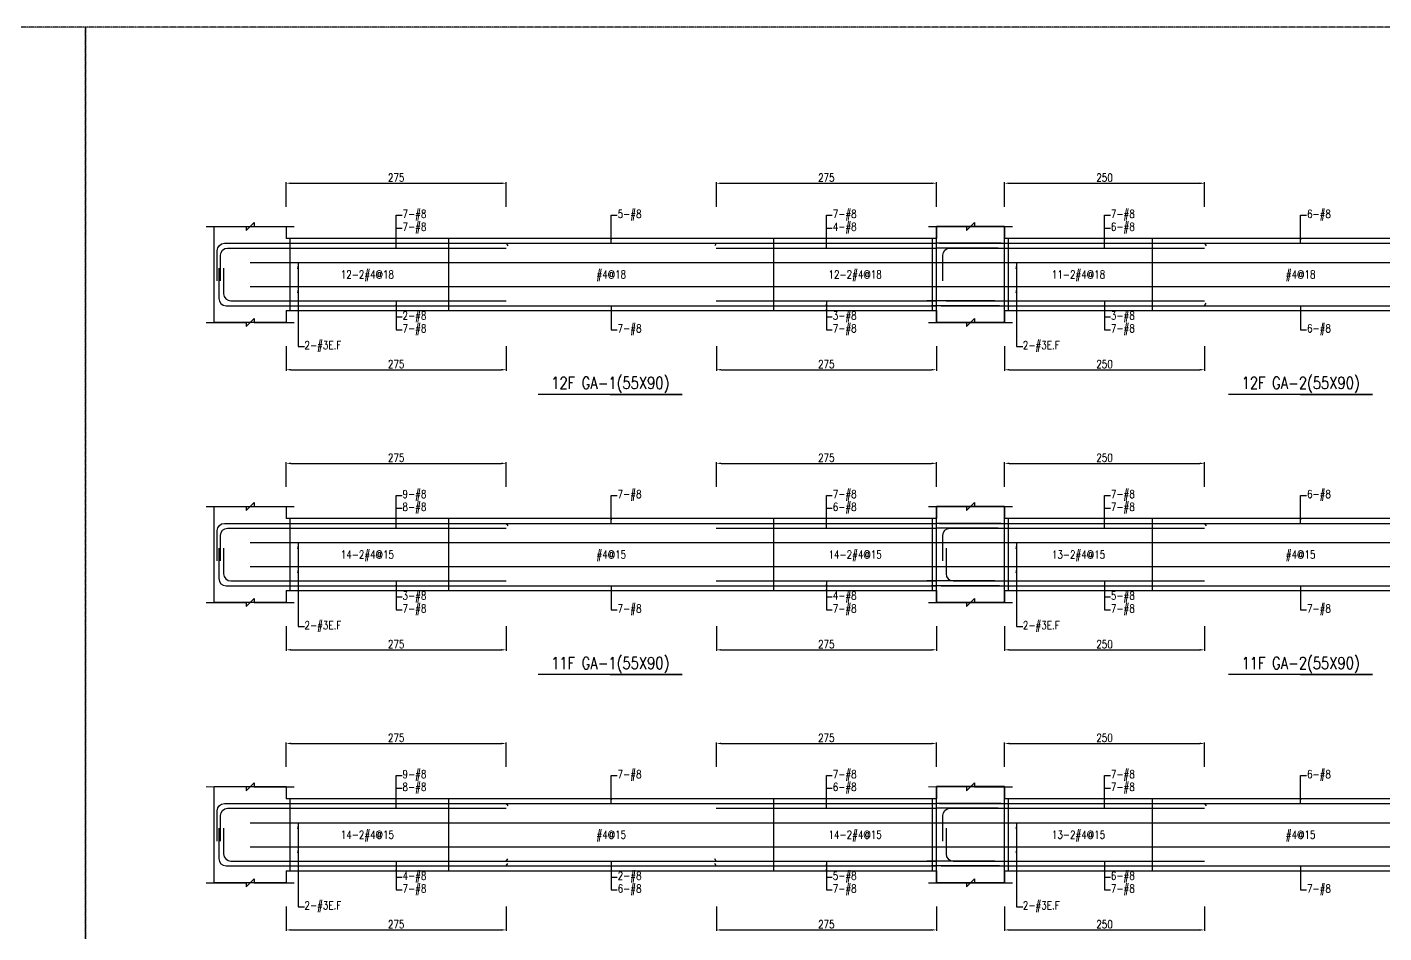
# Model space of a CAD drawing. Header units: millimetres. Extents: x 0 to 84580, y -12276 to 4373.
# Drawn here: x 35759 to 37454, y -2132 to -1000 of the extents above; entities that cross this region are included whole.
import ezdxf
from ezdxf.enums import TextEntityAlignment as Align

# ---------------------------------------------------------------- set-up
doc = ezdxf.new("R2010")
doc.units = ezdxf.units.MM
doc.header["$MEASUREMENT"] = 0
doc.linetypes.add('CENTER', pattern=[2, 1.25, -0.25, 0.25, -0.25])
for name, color, linetype in [('S-DIM', 2, 'Continuous'), ('S-GRID', 1, 'CENTER'), ('S-LEADER', 2, 'Continuous'), ('S-RC', 130, 'Continuous'), ('S-REINF', 6, 'Continuous'), ('S-TEXT', 2, 'Continuous')]:
    doc.layers.add(name, color=color, linetype=linetype)
doc.styles.add('CS4', font='romans.shx', dxfattribs={"width": 0.8, "bigfont": 'lsp.shx'})
doc.styles.get("Standard").update_dxf_attribs({"font": 'arial.ttf'})
doc.dimstyles.new('ISO-25', dxfattribs={"dimtxt": 2.5, "dimasz": 2.5, "dimexe": 1.25, "dimexo": 0.625, "dimtad": 1, "dimtxsty": 'Standard', "dimcen": 2.5, "dimadec": 0, "dimazin": 0, "dimtfac": 1, "dimtmove": 0, "dimatfit": 3, "dimfxl": 0, "dimarcsym": 0})

# ---------------------------------------------------------------- blocks, each defined once
blk = doc.blocks.new('*D963')
at = {"layer": 'DEFPOINTS', "color": 0, "transparency": 16777216}
for p in [(36357.7, -1895.1), (36082.7, -1925.1), (36357.7, -1925.1)]:
    blk.add_point(p, dxfattribs=at)
at = {"layer": 'S-DIM', "color": 0, "lineweight": -2, "transparency": 16777216}
for p, q in [((36082.7, -1924.5), (36082.7, -1893.8)), ((36088.7, -1895.1), (36351.7, -1895.1)), ((36357.7, -1924.5), (36357.7, -1893.8))]:
    blk.add_line(p, q, dxfattribs=at)
at = {"layer": 'S-DIM', "color": 0, "transparency": 16777216}
for points in [[(36088.7, -1894.1), (36088.7, -1896.1), (36082.7, -1895.1)], [(36351.7, -1894.1), (36351.7, -1896.1), (36357.7, -1895.1)]]:
    blk.add_solid(points, dxfattribs=at)
at = {"layer": 'S-DIM', "color": 0, "transparency": 16777216, "insert": (36220.2, -1888.1), "char_height": 10, "attachment_point": 5, "style": 'CS4'}
blk.add_mtext('275', dxfattribs=at)
blk = doc.blocks.new('*D964')
at = {"layer": 'DEFPOINTS', "color": 0, "transparency": 16777216}
for p in [(36895.2, -1895.1), (36620.2, -1925.1), (36895.2, -1925.1)]:
    blk.add_point(p, dxfattribs=at)
at = {"layer": 'S-DIM', "color": 0, "lineweight": -2, "transparency": 16777216}
for p, q in [((36620.2, -1924.5), (36620.2, -1893.8)), ((36626.2, -1895.1), (36889.2, -1895.1)), ((36895.2, -1924.5), (36895.2, -1893.8))]:
    blk.add_line(p, q, dxfattribs=at)
at = {"layer": 'S-DIM', "color": 0, "transparency": 16777216}
for points in [[(36626.2, -1894.1), (36626.2, -1896.1), (36620.2, -1895.1)], [(36889.2, -1894.1), (36889.2, -1896.1), (36895.2, -1895.1)]]:
    blk.add_solid(points, dxfattribs=at)
at = {"layer": 'S-DIM', "color": 0, "transparency": 16777216, "insert": (36757.7, -1888.1), "char_height": 10, "attachment_point": 5, "style": 'CS4'}
blk.add_mtext('275', dxfattribs=at)
blk = doc.blocks.new('*D965')
at = {"layer": 'DEFPOINTS', "color": 0, "transparency": 16777216}
for p in [(36082.7, -2098.1), (36357.7, -2098.1), (36357.7, -2128.1)]:
    blk.add_point(p, dxfattribs=at)
at = {"layer": 'S-DIM', "color": 0, "lineweight": -2, "transparency": 16777216}
for p, q in [((36082.7, -2098.7), (36082.7, -2129.3)), ((36357.7, -2098.7), (36357.7, -2129.3)), ((36088.7, -2128.1), (36351.7, -2128.1))]:
    blk.add_line(p, q, dxfattribs=at)
at = {"layer": 'S-DIM', "color": 0, "transparency": 16777216}
for points in [[(36088.7, -2127.1), (36088.7, -2129.1), (36082.7, -2128.1)], [(36351.7, -2127.1), (36351.7, -2129.1), (36357.7, -2128.1)]]:
    blk.add_solid(points, dxfattribs=at)
at = {"layer": 'S-DIM', "color": 0, "transparency": 16777216, "insert": (36220.2, -2121.1), "char_height": 10, "attachment_point": 5, "style": 'CS4'}
blk.add_mtext('275', dxfattribs=at)
blk = doc.blocks.new('*D966')
at = {"layer": 'DEFPOINTS', "color": 0, "transparency": 16777216}
for p in [(36620.2, -2098.1), (36895.2, -2098.1), (36895.2, -2128.1)]:
    blk.add_point(p, dxfattribs=at)
at = {"layer": 'S-DIM', "color": 0, "lineweight": -2, "transparency": 16777216}
for p, q in [((36620.2, -2098.7), (36620.2, -2129.3)), ((36895.2, -2098.7), (36895.2, -2129.3)), ((36626.2, -2128.1), (36889.2, -2128.1))]:
    blk.add_line(p, q, dxfattribs=at)
at = {"layer": 'S-DIM', "color": 0, "transparency": 16777216}
for points in [[(36626.2, -2127.1), (36626.2, -2129.1), (36620.2, -2128.1)], [(36889.2, -2127.1), (36889.2, -2129.1), (36895.2, -2128.1)]]:
    blk.add_solid(points, dxfattribs=at)
at = {"layer": 'S-DIM', "color": 0, "transparency": 16777216, "insert": (36757.7, -2121.1), "char_height": 10, "attachment_point": 5, "style": 'CS4'}
blk.add_mtext('275', dxfattribs=at)
blk = doc.blocks.new('*D967')
at = {"layer": 'DEFPOINTS', "color": 0, "transparency": 16777216}
for p in [(36357.7, -1545.1), (36082.7, -1575.1), (36357.7, -1575.1)]:
    blk.add_point(p, dxfattribs=at)
at = {"layer": 'S-DIM', "color": 0, "lineweight": -2, "transparency": 16777216}
for p, q in [((36082.7, -1574.5), (36082.7, -1543.8)), ((36088.7, -1545.1), (36351.7, -1545.1)), ((36357.7, -1574.5), (36357.7, -1543.8))]:
    blk.add_line(p, q, dxfattribs=at)
at = {"layer": 'S-DIM', "color": 0, "transparency": 16777216}
for points in [[(36088.7, -1544.1), (36088.7, -1546.1), (36082.7, -1545.1)], [(36351.7, -1544.1), (36351.7, -1546.1), (36357.7, -1545.1)]]:
    blk.add_solid(points, dxfattribs=at)
at = {"layer": 'S-DIM', "color": 0, "transparency": 16777216, "insert": (36220.2, -1538.1), "char_height": 10, "attachment_point": 5, "style": 'CS4'}
blk.add_mtext('275', dxfattribs=at)
blk = doc.blocks.new('*D968')
at = {"layer": 'DEFPOINTS', "color": 0, "transparency": 16777216}
for p in [(36895.2, -1545.1), (36620.2, -1575.1), (36895.2, -1575.1)]:
    blk.add_point(p, dxfattribs=at)
at = {"layer": 'S-DIM', "color": 0, "lineweight": -2, "transparency": 16777216}
for p, q in [((36620.2, -1574.5), (36620.2, -1543.8)), ((36626.2, -1545.1), (36889.2, -1545.1)), ((36895.2, -1574.5), (36895.2, -1543.8))]:
    blk.add_line(p, q, dxfattribs=at)
at = {"layer": 'S-DIM', "color": 0, "transparency": 16777216}
for points in [[(36626.2, -1544.1), (36626.2, -1546.1), (36620.2, -1545.1)], [(36889.2, -1544.1), (36889.2, -1546.1), (36895.2, -1545.1)]]:
    blk.add_solid(points, dxfattribs=at)
at = {"layer": 'S-DIM', "color": 0, "transparency": 16777216, "insert": (36757.7, -1538.1), "char_height": 10, "attachment_point": 5, "style": 'CS4'}
blk.add_mtext('275', dxfattribs=at)
blk = doc.blocks.new('*D969')
at = {"layer": 'DEFPOINTS', "color": 0, "transparency": 16777216}
for p in [(36082.7, -1748.1), (36357.7, -1748.1), (36357.7, -1778.1)]:
    blk.add_point(p, dxfattribs=at)
at = {"layer": 'S-DIM', "color": 0, "lineweight": -2, "transparency": 16777216}
for p, q in [((36082.7, -1748.7), (36082.7, -1779.3)), ((36357.7, -1748.7), (36357.7, -1779.3)), ((36088.7, -1778.1), (36351.7, -1778.1))]:
    blk.add_line(p, q, dxfattribs=at)
at = {"layer": 'S-DIM', "color": 0, "transparency": 16777216}
for points in [[(36088.7, -1777.1), (36088.7, -1779.1), (36082.7, -1778.1)], [(36351.7, -1777.1), (36351.7, -1779.1), (36357.7, -1778.1)]]:
    blk.add_solid(points, dxfattribs=at)
at = {"layer": 'S-DIM', "color": 0, "transparency": 16777216, "insert": (36220.2, -1771.1), "char_height": 10, "attachment_point": 5, "style": 'CS4'}
blk.add_mtext('275', dxfattribs=at)
blk = doc.blocks.new('*D970')
at = {"layer": 'DEFPOINTS', "color": 0, "transparency": 16777216}
for p in [(36620.2, -1748.1), (36895.2, -1748.1), (36895.2, -1778.1)]:
    blk.add_point(p, dxfattribs=at)
at = {"layer": 'S-DIM', "color": 0, "lineweight": -2, "transparency": 16777216}
for p, q in [((36620.2, -1748.7), (36620.2, -1779.3)), ((36895.2, -1748.7), (36895.2, -1779.3)), ((36626.2, -1778.1), (36889.2, -1778.1))]:
    blk.add_line(p, q, dxfattribs=at)
at = {"layer": 'S-DIM', "color": 0, "transparency": 16777216}
for points in [[(36626.2, -1777.1), (36626.2, -1779.1), (36620.2, -1778.1)], [(36889.2, -1777.1), (36889.2, -1779.1), (36895.2, -1778.1)]]:
    blk.add_solid(points, dxfattribs=at)
at = {"layer": 'S-DIM', "color": 0, "transparency": 16777216, "insert": (36757.7, -1771.1), "char_height": 10, "attachment_point": 5, "style": 'CS4'}
blk.add_mtext('275', dxfattribs=at)
blk = doc.blocks.new('*D977')
at = {"layer": 'DEFPOINTS', "color": 0, "transparency": 16777216}
for p in [(36357.7, -1195.1), (36082.7, -1225.1), (36357.7, -1225.1)]:
    blk.add_point(p, dxfattribs=at)
at = {"layer": 'S-DIM', "color": 0, "lineweight": -2, "transparency": 16777216}
for p, q in [((36082.7, -1224.5), (36082.7, -1193.8)), ((36088.7, -1195.1), (36351.7, -1195.1)), ((36357.7, -1224.5), (36357.7, -1193.8))]:
    blk.add_line(p, q, dxfattribs=at)
at = {"layer": 'S-DIM', "color": 0, "transparency": 16777216}
for points in [[(36088.7, -1194.1), (36088.7, -1196.1), (36082.7, -1195.1)], [(36351.7, -1194.1), (36351.7, -1196.1), (36357.7, -1195.1)]]:
    blk.add_solid(points, dxfattribs=at)
at = {"layer": 'S-DIM', "color": 0, "transparency": 16777216, "insert": (36220.2, -1188.1), "char_height": 10, "attachment_point": 5, "style": 'CS4'}
blk.add_mtext('275', dxfattribs=at)
blk = doc.blocks.new('*D978')
at = {"layer": 'DEFPOINTS', "color": 0, "transparency": 16777216}
for p in [(36895.2, -1195.1), (36620.2, -1225.1), (36895.2, -1225.1)]:
    blk.add_point(p, dxfattribs=at)
at = {"layer": 'S-DIM', "color": 0, "lineweight": -2, "transparency": 16777216}
for p, q in [((36620.2, -1224.5), (36620.2, -1193.8)), ((36626.2, -1195.1), (36889.2, -1195.1)), ((36895.2, -1224.5), (36895.2, -1193.8))]:
    blk.add_line(p, q, dxfattribs=at)
at = {"layer": 'S-DIM', "color": 0, "transparency": 16777216}
for points in [[(36626.2, -1194.1), (36626.2, -1196.1), (36620.2, -1195.1)], [(36889.2, -1194.1), (36889.2, -1196.1), (36895.2, -1195.1)]]:
    blk.add_solid(points, dxfattribs=at)
at = {"layer": 'S-DIM', "color": 0, "transparency": 16777216, "insert": (36757.7, -1188.1), "char_height": 10, "attachment_point": 5, "style": 'CS4'}
blk.add_mtext('275', dxfattribs=at)
blk = doc.blocks.new('*D979')
at = {"layer": 'DEFPOINTS', "color": 0, "transparency": 16777216}
for p in [(36082.7, -1398.1), (36357.7, -1398.1), (36357.7, -1428.1)]:
    blk.add_point(p, dxfattribs=at)
at = {"layer": 'S-DIM', "color": 0, "lineweight": -2, "transparency": 16777216}
for p, q in [((36082.7, -1398.7), (36082.7, -1429.3)), ((36357.7, -1398.7), (36357.7, -1429.3)), ((36088.7, -1428.1), (36351.7, -1428.1))]:
    blk.add_line(p, q, dxfattribs=at)
at = {"layer": 'S-DIM', "color": 0, "transparency": 16777216}
for points in [[(36088.7, -1427.1), (36088.7, -1429.1), (36082.7, -1428.1)], [(36351.7, -1427.1), (36351.7, -1429.1), (36357.7, -1428.1)]]:
    blk.add_solid(points, dxfattribs=at)
at = {"layer": 'S-DIM', "color": 0, "transparency": 16777216, "insert": (36220.2, -1421.1), "char_height": 10, "attachment_point": 5, "style": 'CS4'}
blk.add_mtext('275', dxfattribs=at)
blk = doc.blocks.new('*D980')
at = {"layer": 'DEFPOINTS', "color": 0, "transparency": 16777216}
for p in [(36620.2, -1398.1), (36895.2, -1398.1), (36895.2, -1428.1)]:
    blk.add_point(p, dxfattribs=at)
at = {"layer": 'S-DIM', "color": 0, "lineweight": -2, "transparency": 16777216}
for p, q in [((36620.2, -1398.7), (36620.2, -1429.3)), ((36895.2, -1398.7), (36895.2, -1429.3)), ((36626.2, -1428.1), (36889.2, -1428.1))]:
    blk.add_line(p, q, dxfattribs=at)
at = {"layer": 'S-DIM', "color": 0, "transparency": 16777216}
for points in [[(36626.2, -1427.1), (36626.2, -1429.1), (36620.2, -1428.1)], [(36889.2, -1427.1), (36889.2, -1429.1), (36895.2, -1428.1)]]:
    blk.add_solid(points, dxfattribs=at)
at = {"layer": 'S-DIM', "color": 0, "transparency": 16777216, "insert": (36757.7, -1421.1), "char_height": 10, "attachment_point": 5, "style": 'CS4'}
blk.add_mtext('275', dxfattribs=at)
blk = doc.blocks.new('*D975')
at = {"layer": 'DEFPOINTS', "color": 0, "transparency": 16777216}
for p in [(37230.2, -1895.1), (36980.2, -1925.1), (37230.2, -1925.1)]:
    blk.add_point(p, dxfattribs=at)
at = {"layer": 'S-DIM', "color": 0, "lineweight": -2, "transparency": 16777216}
for p, q in [((36980.2, -1924.5), (36980.2, -1893.8)), ((36986.2, -1895.1), (37224.2, -1895.1)), ((37230.2, -1924.5), (37230.2, -1893.8))]:
    blk.add_line(p, q, dxfattribs=at)
at = {"layer": 'S-DIM', "color": 0, "transparency": 16777216}
for points in [[(36986.2, -1894.1), (36986.2, -1896.1), (36980.2, -1895.1)], [(37224.2, -1894.1), (37224.2, -1896.1), (37230.2, -1895.1)]]:
    blk.add_solid(points, dxfattribs=at)
at = {"layer": 'S-DIM', "color": 0, "transparency": 16777216, "insert": (37105.2, -1888.1), "char_height": 10, "attachment_point": 5, "style": 'CS4'}
blk.add_mtext('250', dxfattribs=at)
blk = doc.blocks.new('*D992')
at = {"layer": 'DEFPOINTS', "color": 0, "transparency": 16777216}
for p in [(36980.2, -2098.1), (37230.2, -2098.1), (37230.2, -2128.1)]:
    blk.add_point(p, dxfattribs=at)
at = {"layer": 'S-DIM', "color": 0, "lineweight": -2, "transparency": 16777216}
for p, q in [((36980.2, -2098.7), (36980.2, -2129.3)), ((37230.2, -2098.7), (37230.2, -2129.3)), ((36986.2, -2128.1), (37224.2, -2128.1))]:
    blk.add_line(p, q, dxfattribs=at)
at = {"layer": 'S-DIM', "color": 0, "transparency": 16777216}
for points in [[(36986.2, -2127.1), (36986.2, -2129.1), (36980.2, -2128.1)], [(37224.2, -2127.1), (37224.2, -2129.1), (37230.2, -2128.1)]]:
    blk.add_solid(points, dxfattribs=at)
at = {"layer": 'S-DIM', "color": 0, "transparency": 16777216, "insert": (37105.2, -2121.1), "char_height": 10, "attachment_point": 5, "style": 'CS4'}
blk.add_mtext('250', dxfattribs=at)
blk = doc.blocks.new('*D994')
at = {"layer": 'DEFPOINTS', "color": 0, "transparency": 16777216}
for p in [(37230.2, -1545.1), (36980.2, -1575.1), (37230.2, -1575.1)]:
    blk.add_point(p, dxfattribs=at)
at = {"layer": 'S-DIM', "color": 0, "lineweight": -2, "transparency": 16777216}
for p, q in [((36980.2, -1574.5), (36980.2, -1543.8)), ((36986.2, -1545.1), (37224.2, -1545.1)), ((37230.2, -1574.5), (37230.2, -1543.8))]:
    blk.add_line(p, q, dxfattribs=at)
at = {"layer": 'S-DIM', "color": 0, "transparency": 16777216}
for points in [[(36986.2, -1544.1), (36986.2, -1546.1), (36980.2, -1545.1)], [(37224.2, -1544.1), (37224.2, -1546.1), (37230.2, -1545.1)]]:
    blk.add_solid(points, dxfattribs=at)
at = {"layer": 'S-DIM', "color": 0, "transparency": 16777216, "insert": (37105.2, -1538.1), "char_height": 10, "attachment_point": 5, "style": 'CS4'}
blk.add_mtext('250', dxfattribs=at)
blk = doc.blocks.new('*D996')
at = {"layer": 'DEFPOINTS', "color": 0, "transparency": 16777216}
for p in [(36980.2, -1748.1), (37230.2, -1748.1), (37230.2, -1778.1)]:
    blk.add_point(p, dxfattribs=at)
at = {"layer": 'S-DIM', "color": 0, "lineweight": -2, "transparency": 16777216}
for p, q in [((36980.2, -1748.7), (36980.2, -1779.3)), ((37230.2, -1748.7), (37230.2, -1779.3)), ((36986.2, -1778.1), (37224.2, -1778.1))]:
    blk.add_line(p, q, dxfattribs=at)
at = {"layer": 'S-DIM', "color": 0, "transparency": 16777216}
for points in [[(36986.2, -1777.1), (36986.2, -1779.1), (36980.2, -1778.1)], [(37224.2, -1777.1), (37224.2, -1779.1), (37230.2, -1778.1)]]:
    blk.add_solid(points, dxfattribs=at)
at = {"layer": 'S-DIM', "color": 0, "transparency": 16777216, "insert": (37105.2, -1771.1), "char_height": 10, "attachment_point": 5, "style": 'CS4'}
blk.add_mtext('250', dxfattribs=at)
blk = doc.blocks.new('*D998')
at = {"layer": 'DEFPOINTS', "color": 0, "transparency": 16777216}
for p in [(37230.2, -1195.1), (36980.2, -1225.1), (37230.2, -1225.1)]:
    blk.add_point(p, dxfattribs=at)
at = {"layer": 'S-DIM', "color": 0, "lineweight": -2, "transparency": 16777216}
for p, q in [((36980.2, -1224.5), (36980.2, -1193.8)), ((36986.2, -1195.1), (37224.2, -1195.1)), ((37230.2, -1224.5), (37230.2, -1193.8))]:
    blk.add_line(p, q, dxfattribs=at)
at = {"layer": 'S-DIM', "color": 0, "transparency": 16777216}
for points in [[(36986.2, -1194.1), (36986.2, -1196.1), (36980.2, -1195.1)], [(37224.2, -1194.1), (37224.2, -1196.1), (37230.2, -1195.1)]]:
    blk.add_solid(points, dxfattribs=at)
at = {"layer": 'S-DIM', "color": 0, "transparency": 16777216, "insert": (37105.2, -1188.1), "char_height": 10, "attachment_point": 5, "style": 'CS4'}
blk.add_mtext('250', dxfattribs=at)
blk = doc.blocks.new('*D986')
at = {"layer": 'DEFPOINTS', "color": 0, "transparency": 16777216}
for p in [(36980.2, -1398.1), (37230.2, -1398.1), (37230.2, -1428.1)]:
    blk.add_point(p, dxfattribs=at)
at = {"layer": 'S-DIM', "color": 0, "lineweight": -2, "transparency": 16777216}
for p, q in [((36980.2, -1398.7), (36980.2, -1429.3)), ((37230.2, -1398.7), (37230.2, -1429.3)), ((36986.2, -1428.1), (37224.2, -1428.1))]:
    blk.add_line(p, q, dxfattribs=at)
at = {"layer": 'S-DIM', "color": 0, "transparency": 16777216}
for points in [[(36986.2, -1427.1), (36986.2, -1429.1), (36980.2, -1428.1)], [(37224.2, -1427.1), (37224.2, -1429.1), (37230.2, -1428.1)]]:
    blk.add_solid(points, dxfattribs=at)
at = {"layer": 'S-DIM', "color": 0, "transparency": 16777216, "insert": (37105.2, -1421.1), "char_height": 10, "attachment_point": 5, "style": 'CS4'}
blk.add_mtext('250', dxfattribs=at)

msp = doc.modelspace()

# ---------------------------------------------------------------- linework, layer by layer
at = {"layer": 'S-GRID'}
for points in [[(32603, -3069), (35832, -3069), (35832, -1000), (32603, -1000), (32603, -3069)], [(35832, -3069), (39061, -3069), (39061, -1000), (35832, -1000), (35832, -3069)]]:
    msp.add_lwpolyline(points, dxfattribs=at)
at = {"layer": 'S-RC'}
for points in [[(35982.673, -1249.093), (36032.673, -1249.103), (36032.672, -1254.103), (36042.674, -1244.105), (36042.673, -1249.105), (36092.673, -1249.115)], [(36082.673, -1354.093), (36082.673, -1369.093), (35992.673, -1369.093), (35992.673, -1249.093), (36082.673, -1249.093), (36082.673, -1264.093)], [(36885.173, -1249.093), (36932.673, -1249.102), (36932.672, -1254.102), (36942.674, -1244.104), (36942.673, -1249.104), (36990.173, -1249.114)], [(36885.173, -1249.093), (36932.673, -1249.102), (36932.672, -1254.102), (36942.674, -1244.104), (36942.673, -1249.104), (36990.173, -1249.114)], [(36895.173, -1354.093), (36895.173, -1369.093), (36980.173, -1369.093), (36980.173, -1249.093), (36895.173, -1249.093), (36895.173, -1264.093)], [(36980.173, -1354.093), (36980.173, -1369.093), (36895.173, -1369.093), (36895.173, -1249.093), (36980.173, -1249.093), (36980.173, -1264.093)], [(36895.173, -1264.093), (36082.673, -1264.093)], [(37720.173, -1264.093), (36980.173, -1264.093)], [(36082.673, -1354.093), (36895.173, -1354.093)], [(36980.173, -1354.093), (37720.173, -1354.093)], [(35982.673, -1369.093), (36032.673, -1369.103), (36032.672, -1374.103), (36042.674, -1364.105), (36042.673, -1369.105), (36092.673, -1369.115)], [(36885.173, -1369.093), (36932.673, -1369.102), (36932.672, -1374.102), (36942.674, -1364.104), (36942.673, -1369.104), (36990.173, -1369.114)], [(36885.173, -1369.093), (36932.673, -1369.102), (36932.672, -1374.102), (36942.674, -1364.104), (36942.673, -1369.104), (36990.173, -1369.114)], [(36487.673, -1459.093), (36577.673, -1459.093), (36397.673, -1459.093)], [(37350.173, -1459.093), (37440.173, -1459.093), (37260.173, -1459.093)], [(35982.673, -1599.093), (36032.673, -1599.103), (36032.672, -1604.103), (36042.674, -1594.105), (36042.673, -1599.105), (36092.673, -1599.115)], [(36082.673, -1704.093), (36082.673, -1719.093), (35992.673, -1719.093), (35992.673, -1599.093), (36082.673, -1599.093), (36082.673, -1614.093)], [(36885.173, -1599.093), (36932.673, -1599.102), (36932.672, -1604.102), (36942.674, -1594.104), (36942.673, -1599.104), (36990.173, -1599.114)], [(36885.173, -1599.093), (36932.673, -1599.102), (36932.672, -1604.102), (36942.674, -1594.104), (36942.673, -1599.104), (36990.173, -1599.114)], [(36895.173, -1704.093), (36895.173, -1719.093), (36980.173, -1719.093), (36980.173, -1599.093), (36895.173, -1599.093), (36895.173, -1614.093)], [(36980.173, -1704.093), (36980.173, -1719.093), (36895.173, -1719.093), (36895.173, -1599.093), (36980.173, -1599.093), (36980.173, -1614.093)], [(36895.173, -1614.093), (36082.673, -1614.093)], [(37720.173, -1614.093), (36980.173, -1614.093)], [(36082.673, -1704.093), (36895.173, -1704.093)], [(36980.173, -1704.093), (37720.173, -1704.093)], [(35982.673, -1719.093), (36032.673, -1719.103), (36032.672, -1724.103), (36042.674, -1714.105), (36042.673, -1719.105), (36092.673, -1719.115)], [(36885.173, -1719.093), (36932.673, -1719.102), (36932.672, -1724.102), (36942.674, -1714.104), (36942.673, -1719.104), (36990.173, -1719.114)], [(36885.173, -1719.093), (36932.673, -1719.102), (36932.672, -1724.102), (36942.674, -1714.104), (36942.673, -1719.104), (36990.173, -1719.114)], [(36487.673, -1809.093), (36577.673, -1809.093), (36397.673, -1809.093)], [(37350.173, -1809.093), (37440.173, -1809.093), (37260.173, -1809.093)], [(35982.673, -1949.093), (36032.673, -1949.103), (36032.672, -1954.103), (36042.674, -1944.105), (36042.673, -1949.105), (36092.673, -1949.115)], [(36082.673, -2054.093), (36082.673, -2069.093), (35992.673, -2069.093), (35992.673, -1949.093), (36082.673, -1949.093), (36082.673, -1964.093)], [(36885.173, -1949.093), (36932.673, -1949.102), (36932.672, -1954.102), (36942.674, -1944.104), (36942.673, -1949.104), (36990.173, -1949.114)], [(36885.173, -1949.093), (36932.673, -1949.102), (36932.672, -1954.102), (36942.674, -1944.104), (36942.673, -1949.104), (36990.173, -1949.114)], [(36895.173, -2054.093), (36895.173, -2069.093), (36980.173, -2069.093), (36980.173, -1949.093), (36895.173, -1949.093), (36895.173, -1964.093)], [(36980.173, -2054.093), (36980.173, -2069.093), (36895.173, -2069.093), (36895.173, -1949.093), (36980.173, -1949.093), (36980.173, -1964.093)], [(36895.173, -1964.093), (36082.673, -1964.093)], [(37720.173, -1964.093), (36980.173, -1964.093)], [(35982.673, -2069.093), (36032.673, -2069.103), (36032.672, -2074.103), (36042.674, -2064.105), (36042.673, -2069.105), (36092.673, -2069.115)], [(36082.673, -2054.093), (36895.173, -2054.093)], [(36885.173, -2069.093), (36932.673, -2069.102), (36932.672, -2074.102), (36942.674, -2064.104), (36942.673, -2069.104), (36990.173, -2069.114)], [(36885.173, -2069.093), (36932.673, -2069.102), (36932.672, -2074.102), (36942.674, -2064.104), (36942.673, -2069.104), (36990.173, -2069.114)], [(36980.173, -2054.093), (37720.173, -2054.093)]]:
    msp.add_lwpolyline(points, dxfattribs=at)
at = {"layer": 'S-REINF'}
for points in [[(35996.673, -1317.093), (35996.673, -1279.093, -0.41421356), (36005.673, -1270.093), (36082.673, -1270.093)], [(36000.673, -1317.093), (36000.673, -1285.093, -0.41421356), (36009.673, -1276.093), (36082.673, -1276.093)], [(36903.173, -1317.093), (36903.173, -1285.093, -0.41421356), (36912.173, -1276.093), (36980.173, -1276.093)], [(35998.673, -1301.093), (35998.673, -1339.093, 0.41421356), (36007.673, -1348.093), (36082.673, -1348.093)], [(36004.673, -1301.093), (36004.673, -1333.093, 0.41421356), (36013.673, -1342.093), (36082.673, -1342.093)], [(35996.673, -1667.093), (35996.673, -1629.093, -0.41421356), (36005.673, -1620.093), (36082.673, -1620.093)], [(36000.673, -1667.093), (36000.673, -1635.093, -0.41421356), (36009.673, -1626.093), (36082.673, -1626.093)], [(36903.173, -1667.093), (36903.173, -1635.093, -0.41421356), (36912.173, -1626.093), (36980.173, -1626.093)], [(35998.673, -1651.093), (35998.673, -1689.093, 0.41421356), (36007.673, -1698.093), (36082.673, -1698.093)], [(36004.673, -1651.093), (36004.673, -1683.093, 0.41421356), (36013.673, -1692.093), (36082.673, -1692.093)], [(36907.173, -1651.093), (36907.173, -1683.093, 0.41421356), (36916.173, -1692.093), (36980.173, -1692.093)], [(35996.673, -2017.093), (35996.673, -1979.093, -0.41421356), (36005.673, -1970.093), (36082.673, -1970.093)], [(36000.673, -2017.093), (36000.673, -1985.093, -0.41421356), (36009.673, -1976.093), (36082.673, -1976.093)], [(36903.173, -2017.093), (36903.173, -1985.093, -0.41421356), (36912.173, -1976.093), (36980.173, -1976.093)], [(35998.673, -2001.093), (35998.673, -2039.093, 0.41421356), (36007.673, -2048.093), (36082.673, -2048.093)], [(36004.673, -2001.093), (36004.673, -2033.093, 0.41421356), (36013.673, -2042.093), (36082.673, -2042.093)], [(36907.173, -2001.093), (36907.173, -2033.093, 0.41421356), (36916.173, -2042.093), (36980.173, -2042.093)]]:
    msp.add_lwpolyline(points, format="xyb", dxfattribs=at)
for points in [[(36082.673, -1270.093), (36357.673, -1270.093)], [(36357.673, -1270.093), (36359.673, -1273.093)], [(36357.673, -1270.093), (36620.173, -1270.093)], [(36620.173, -1270.093), (36618.173, -1273.093)], [(36620.173, -1270.093), (36895.173, -1270.093)], [(36976.173, -1270.093), (36895.173, -1270.093)], [(36899.173, -1270.093), (36980.173, -1270.093)], [(36980.173, -1270.093), (37230.173, -1270.093)], [(37230.173, -1270.093), (37232.173, -1273.093)], [(37230.173, -1270.093), (37470.173, -1270.093)], [(36082.673, -1276.093), (36357.673, -1276.093)], [(36620.173, -1276.093), (36895.173, -1276.093)], [(36972.173, -1276.093), (36895.173, -1276.093)], [(36980.173, -1276.093), (37230.173, -1276.093)], [(36082.673, -1342.093), (36357.673, -1342.093)], [(36082.673, -1348.093), (36357.673, -1348.093)], [(36357.673, -1348.093), (36620.173, -1348.093)], [(36620.173, -1342.093), (36895.173, -1342.093)], [(36620.173, -1348.093), (36895.173, -1348.093)], [(36968.173, -1342.093), (36883.173, -1342.093)], [(36974.173, -1348.093), (36889.173, -1348.093)], [(36901.173, -1348.093), (36980.173, -1348.093)], [(36907.173, -1342.093), (36980.173, -1342.093)], [(36980.173, -1342.093), (37230.173, -1342.093)], [(36980.173, -1348.093), (37230.173, -1348.093)], [(37230.173, -1348.093), (37232.173, -1345.093)], [(37230.173, -1348.093), (37470.173, -1348.093)], [(36082.673, -1620.093), (36357.673, -1620.093)], [(36082.673, -1626.093), (36357.673, -1626.093)], [(36357.673, -1620.093), (36359.673, -1623.093)], [(36357.673, -1620.093), (36620.173, -1620.093)], [(36620.173, -1620.093), (36895.173, -1620.093)], [(36620.173, -1626.093), (36895.173, -1626.093)], [(36976.173, -1620.093), (36895.173, -1620.093)], [(36972.173, -1626.093), (36895.173, -1626.093)], [(36899.173, -1620.093), (36980.173, -1620.093)], [(36980.173, -1620.093), (37230.173, -1620.093)], [(36980.173, -1626.093), (37230.173, -1626.093)], [(37230.173, -1620.093), (37232.173, -1623.093)], [(37230.173, -1620.093), (37470.173, -1620.093)], [(36082.673, -1692.093), (36357.673, -1692.093)], [(36620.173, -1692.093), (36895.173, -1692.093)], [(36968.173, -1692.093), (36883.173, -1692.093)], [(36980.173, -1692.093), (37230.173, -1692.093)], [(36082.673, -1698.093), (36357.673, -1698.093)], [(36357.673, -1698.093), (36620.173, -1698.093)], [(36620.173, -1698.093), (36895.173, -1698.093)], [(36974.173, -1698.093), (36889.173, -1698.093)], [(36901.173, -1698.093), (36980.173, -1698.093)], [(36980.173, -1698.093), (37230.173, -1698.093)], [(37230.173, -1698.093), (37470.173, -1698.093)], [(36082.673, -1970.093), (36357.673, -1970.093)], [(36082.673, -1976.093), (36357.673, -1976.093)], [(36357.673, -1970.093), (36359.673, -1973.093)], [(36357.673, -1970.093), (36620.173, -1970.093)], [(36620.173, -1970.093), (36895.173, -1970.093)], [(36620.173, -1976.093), (36895.173, -1976.093)], [(36976.173, -1970.093), (36895.173, -1970.093)], [(36972.173, -1976.093), (36895.173, -1976.093)], [(36899.173, -1970.093), (36980.173, -1970.093)], [(36980.173, -1970.093), (37230.173, -1970.093)], [(36980.173, -1976.093), (37230.173, -1976.093)], [(37230.173, -1970.093), (37232.173, -1973.093)], [(37230.173, -1970.093), (37470.173, -1970.093)], [(36082.673, -2042.093), (36357.673, -2042.093)], [(36082.673, -2048.093), (36357.673, -2048.093)], [(36357.673, -2042.093), (36359.673, -2039.093)], [(36357.673, -2042.093), (36620.173, -2042.093)], [(36357.673, -2048.093), (36359.673, -2045.093)], [(36357.673, -2048.093), (36620.173, -2048.093)], [(36620.173, -2042.093), (36618.173, -2039.093)], [(36620.173, -2048.093), (36618.173, -2045.093)], [(36620.173, -2042.093), (36895.173, -2042.093)], [(36620.173, -2048.093), (36895.173, -2048.093)], [(36968.173, -2042.093), (36883.173, -2042.093)], [(36974.173, -2048.093), (36889.173, -2048.093)], [(36901.173, -2048.093), (36980.173, -2048.093)], [(36980.173, -2042.093), (37230.173, -2042.093)], [(36980.173, -2048.093), (37230.173, -2048.093)], [(37230.173, -2048.093), (37470.173, -2048.093)]]:
    msp.add_lwpolyline(points, dxfattribs=at)
at = {"layer": 'S-REINF', "color": 1}
for points in [[(36087.673, -1354.093), (36087.673, -1264.093)], [(36285.798, -1354.093), (36285.798, -1264.093)], [(36692.048, -1354.093), (36692.048, -1264.093)], [(36890.173, -1354.093), (36890.173, -1264.093)], [(36985.173, -1354.093), (36985.173, -1264.093)], [(37165.173, -1354.093), (37165.173, -1264.093)], [(36037.673, -1294.093), (36937.673, -1294.093)], [(36937.673, -1294.093), (37762.673, -1294.093)], [(36037.673, -1324.093), (36937.673, -1324.093)], [(36937.673, -1324.093), (37762.673, -1324.093)], [(36087.673, -1704.093), (36087.673, -1614.093)], [(36285.798, -1704.093), (36285.798, -1614.093)], [(36692.048, -1704.093), (36692.048, -1614.093)], [(36890.173, -1704.093), (36890.173, -1614.093)], [(36985.173, -1704.093), (36985.173, -1614.093)], [(37165.173, -1704.093), (37165.173, -1614.093)], [(36037.673, -1644.093), (36937.673, -1644.093)], [(36937.673, -1644.093), (37762.673, -1644.093)], [(36037.673, -1674.093), (36937.673, -1674.093)], [(36937.673, -1674.093), (37762.673, -1674.093)], [(36087.673, -2054.093), (36087.673, -1964.093)], [(36285.798, -2054.093), (36285.798, -1964.093)], [(36692.048, -2054.093), (36692.048, -1964.093)], [(36890.173, -2054.093), (36890.173, -1964.093)], [(36985.173, -2054.093), (36985.173, -1964.093)], [(37165.173, -2054.093), (37165.173, -1964.093)], [(36037.673, -1994.093), (36937.673, -1994.093)], [(36937.673, -1994.093), (37762.673, -1994.093)], [(36037.673, -2024.093), (36937.673, -2024.093)], [(36937.673, -2024.093), (37762.673, -2024.093)]]:
    msp.add_lwpolyline(points, dxfattribs=at)

# ---------------------------------------------------------------- texts
at = {"layer": 'S-LEADER', "char_height": 10, "attachment_point": 4, "style": 'CS4'}
for s, insert in [('7-#8', (36228.173, -1235.093)), ('5-#8', (36496.923, -1235.093)), ('7-#8', (36765.673, -1235.093)), ('7-#8', (37113.173, -1235.093)), ('6-#8', (37358.173, -1235.093)), ('7-#8', (36228.173, -1251.093)), ('4-#8', (36765.673, -1251.093)), ('6-#8', (37113.173, -1251.093)), ('2-#8', (36228.173, -1362.093)), ('3-#8', (36765.673, -1362.093)), ('3-#8', (37113.173, -1362.093)), ('7-#8', (36228.173, -1378.093)), ('7-#8', (36496.923, -1378.093)), ('7-#8', (36765.673, -1378.093)), ('7-#8', (37113.173, -1378.093)), ('6-#8', (37358.173, -1378.093)), ('9-#8', (36228.173, -1585.093)), ('8-#8', (36228.173, -1601.093)), ('7-#8', (36496.923, -1585.093)), ('7-#8', (36765.673, -1585.093)), ('6-#8', (36765.673, -1601.093)), ('7-#8', (37113.173, -1585.093)), ('7-#8', (37113.173, -1601.093)), ('6-#8', (37358.173, -1585.093)), ('3-#8', (36228.173, -1712.093)), ('4-#8', (36765.673, -1712.093)), ('5-#8', (37113.173, -1712.093)), ('7-#8', (36228.173, -1728.093)), ('7-#8', (36496.923, -1728.093)), ('7-#8', (36765.673, -1728.093)), ('7-#8', (37113.173, -1728.093)), ('7-#8', (37358.173, -1728.093)), ('9-#8', (36228.173, -1935.093)), ('7-#8', (36496.923, -1935.093)), ('7-#8', (36765.673, -1935.093)), ('7-#8', (37113.173, -1935.093)), ('6-#8', (37358.173, -1935.093)), ('8-#8', (36228.173, -1951.093)), ('6-#8', (36765.673, -1951.093)), ('7-#8', (37113.173, -1951.093)), ('4-#8', (36228.173, -2062.093)), ('2-#8', (36496.923, -2062.093)), ('5-#8', (36765.673, -2062.093)), ('6-#8', (37113.173, -2062.093)), ('7-#8', (36228.173, -2078.093)), ('6-#8', (36496.923, -2078.093)), ('7-#8', (36765.673, -2078.093)), ('7-#8', (37113.173, -2078.093)), ('7-#8', (37358.173, -2078.093))]:
    msp.add_mtext(s, dxfattribs=dict(at, insert=insert))
at = {"layer": 'S-LEADER', "color": 3, "char_height": 10, "attachment_point": 4, "style": 'CS4'}
for insert in [(36105.673, -1399.093), (37003.173, -1399.093), (36105.673, -1749.093), (37003.173, -1749.093), (36105.673, -2099.093), (37003.173, -2099.093)]:
    msp.add_mtext('2-#3E.F', dxfattribs=dict(at, insert=insert))
at = {"layer": 'S-RC', "style": 'CS4', "width": 0.8}
for s, p in [('12F GA-1(55X90)', (36487.673, -1452.093)), ('12F GA-2(55X90)', (37350.173, -1452.093)), ('11F GA-1(55X90)', (36487.673, -1802.093)), ('11F GA-2(55X90)', (37350.173, -1802.093))]:
    msp.add_text(s, height=15, dxfattribs=at).set_placement(p, align=Align.CENTER)
at = {"layer": 'S-TEXT', "color": 1, "style": 'CS4', "width": 0.8}
for s, p in [('12-2#4@18', (36184.235, -1314.093)), ('#4@18', (36488.923, -1314.093)), ('12-2#4@18', (36793.61, -1314.093)), ('11-2#4@18', (37072.673, -1314.093)), ('#4@18', (37350.173, -1314.093)), ('14-2#4@15', (36184.235, -1664.093)), ('#4@15', (36488.923, -1664.093)), ('14-2#4@15', (36793.61, -1664.093)), ('13-2#4@15', (37072.673, -1664.093)), ('#4@15', (37350.173, -1664.093)), ('14-2#4@15', (36184.235, -2014.093)), ('#4@15', (36488.923, -2014.093)), ('14-2#4@15', (36793.61, -2014.093)), ('13-2#4@15', (37072.673, -2014.093)), ('#4@15', (37350.173, -2014.093))]:
    msp.add_text(s, height=10, dxfattribs=at).set_placement(p, align=Align.CENTER)

# ---------------------------------------------------------------- dimensions: what is measured, and where the dimension line sits
at = {"layer": 'S-DIM'}
for p1, p2, distance, picture, middle in [((36082.673, -1225.093), (36357.673, -1225.093), 30, '*D977', (36220.173, -1188.093)), ((36620.173, -1225.093), (36895.173, -1225.093), 30, '*D978', (36757.673, -1188.093)), ((36980.173, -1225.093), (37230.173, -1225.093), 30, '*D998', (37105.173, -1188.093)), ((36082.673, -1398.093), (36357.673, -1398.093), -30, '*D979', (36220.173, -1421.093)), ((36620.173, -1398.093), (36895.173, -1398.093), -30, '*D980', (36757.673, -1421.093)), ((36980.173, -1398.093), (37230.173, -1398.093), -30, '*D986', (37105.173, -1421.093)), ((36082.673, -1575.093), (36357.673, -1575.093), 30, '*D967', (36220.173, -1538.093)), ((36620.173, -1575.093), (36895.173, -1575.093), 30, '*D968', (36757.673, -1538.093)), ((36980.173, -1575.093), (37230.173, -1575.093), 30, '*D994', (37105.173, -1538.093)), ((36082.673, -1748.093), (36357.673, -1748.093), -30, '*D969', (36220.173, -1771.093)), ((36620.173, -1748.093), (36895.173, -1748.093), -30, '*D970', (36757.673, -1771.093)), ((36980.173, -1748.093), (37230.173, -1748.093), -30, '*D996', (37105.173, -1771.093)), ((36082.673, -1925.093), (36357.673, -1925.093), 30, '*D963', (36220.173, -1888.093)), ((36620.173, -1925.093), (36895.173, -1925.093), 30, '*D964', (36757.673, -1888.093)), ((36980.173, -1925.093), (37230.173, -1925.093), 30, '*D975', (37105.173, -1888.093)), ((36082.673, -2098.093), (36357.673, -2098.093), -30, '*D965', (36220.173, -2121.093)), ((36620.173, -2098.093), (36895.173, -2098.093), -30, '*D966', (36757.673, -2121.093)), ((36980.173, -2098.093), (37230.173, -2098.093), -30, '*D992', (37105.173, -2121.093))]:
    dim = msp.add_aligned_dim(p1=p1, p2=p2, distance=distance, dimstyle='ISO-25', override={"dimtxt": 10, "dimasz": 6, "dimgap": 2, "dimtxsty": 'CS4'}, dxfattribs=at)
    dim.commit()
    dim.dimension.update_dxf_attribs({"geometry": picture, "text_midpoint": middle})

# ---------------------------------------------------------------- leaders
at = {"layer": 'S-LEADER', "annotation_type": 0, "has_hookline": 1, "hookline_direction": 0}
for points, override, text_width in [([(36220.173, -1270.093), (36220.173, -1235.093), (36227.548, -1235.093)], {"dimasz": 6, "dimtad": 0}, 30.857), ([(36488.923, -1270.093), (36488.923, -1235.093), (36496.298, -1235.093)], {"dimasz": 6, "dimtad": 0}, 30.857), ([(36757.673, -1270.093), (36757.673, -1235.093), (36765.048, -1235.093)], {"dimasz": 6, "dimtad": 0}, 30.857), ([(37105.173, -1270.093), (37105.173, -1235.093), (37112.548, -1235.093)], {"dimasz": 6, "dimtad": 0}, 30.857), ([(37350.173, -1270.093), (37350.173, -1235.093), (37357.548, -1235.093)], {"dimasz": 6, "dimtad": 0}, 30.476), ([(36220.173, -1276.093), (36220.173, -1251.093), (36227.548, -1251.093)], {"dimasz": 6, "dimtad": 0}, 30.857), ([(36757.673, -1276.093), (36757.673, -1251.093), (36765.048, -1251.093)], {"dimasz": 6, "dimtad": 0}, 30.857), ([(37105.173, -1276.093), (37105.173, -1251.093), (37112.548, -1251.093)], {"dimasz": 6, "dimtad": 0}, 30.476), ([(36097.673, -1324.093), (36097.673, -1399.093), (36105.048, -1399.093)], {"dimasz": 8, "dimtad": 0}, 49.524), ([(36995.173, -1324.093), (36995.173, -1399.093), (37002.548, -1399.093)], {"dimasz": 8, "dimtad": 0}, 49.524), ([(36220.173, -1342.093), (36220.173, -1362.093), (36227.548, -1362.093)], {"dimasz": 6, "dimtad": 0}, 30.857), ([(36220.173, -1348.093), (36220.173, -1378.093), (36227.548, -1378.093)], {"dimasz": 6, "dimtad": 0}, 30.857), ([(36488.923, -1348.093), (36488.923, -1378.093), (36496.298, -1378.093)], {"dimasz": 6, "dimtad": 0}, 30.857), ([(36757.673, -1342.093), (36757.673, -1362.093), (36765.048, -1362.093)], {"dimasz": 6, "dimtad": 0}, 30.857), ([(36757.673, -1348.093), (36757.673, -1378.093), (36765.048, -1378.093)], {"dimasz": 6, "dimtad": 0}, 30.857), ([(37105.173, -1342.093), (37105.173, -1362.093), (37112.548, -1362.093)], {"dimasz": 6, "dimtad": 0}, 30.857), ([(37105.173, -1348.093), (37105.173, -1378.093), (37112.548, -1378.093)], {"dimasz": 6, "dimtad": 0}, 30.857), ([(37350.173, -1348.093), (37350.173, -1378.093), (37357.548, -1378.093)], {"dimasz": 6, "dimtad": 0}, 30.476), ([(36220.173, -1620.093), (36220.173, -1585.093), (36227.548, -1585.093)], {"dimasz": 6, "dimtad": 0}, 30.857), ([(36488.923, -1620.093), (36488.923, -1585.093), (36496.298, -1585.093)], {"dimasz": 6, "dimtad": 0}, 30.857), ([(36757.673, -1620.093), (36757.673, -1585.093), (36765.048, -1585.093)], {"dimasz": 6, "dimtad": 0}, 30.857), ([(37105.173, -1620.093), (37105.173, -1585.093), (37112.548, -1585.093)], {"dimasz": 6, "dimtad": 0}, 30.857), ([(37350.173, -1620.093), (37350.173, -1585.093), (37357.548, -1585.093)], {"dimasz": 6, "dimtad": 0}, 30.476), ([(36220.173, -1626.093), (36220.173, -1601.093), (36227.548, -1601.093)], {"dimasz": 6, "dimtad": 0}, 30.857), ([(36757.673, -1626.093), (36757.673, -1601.093), (36765.048, -1601.093)], {"dimasz": 6, "dimtad": 0}, 30.476), ([(37105.173, -1626.093), (37105.173, -1601.093), (37112.548, -1601.093)], {"dimasz": 6, "dimtad": 0}, 30.857), ([(36097.673, -1674.093), (36097.673, -1749.093), (36105.048, -1749.093)], {"dimasz": 8, "dimtad": 0}, 49.524), ([(36995.173, -1674.093), (36995.173, -1749.093), (37002.548, -1749.093)], {"dimasz": 8, "dimtad": 0}, 49.524), ([(36220.173, -1692.093), (36220.173, -1712.093), (36227.548, -1712.093)], {"dimasz": 6, "dimtad": 0}, 30.857), ([(36757.673, -1692.093), (36757.673, -1712.093), (36765.048, -1712.093)], {"dimasz": 6, "dimtad": 0}, 30.857), ([(37105.173, -1692.093), (37105.173, -1712.093), (37112.548, -1712.093)], {"dimasz": 6, "dimtad": 0}, 30.857), ([(36220.173, -1698.093), (36220.173, -1728.093), (36227.548, -1728.093)], {"dimasz": 6, "dimtad": 0}, 30.857), ([(36488.923, -1698.093), (36488.923, -1728.093), (36496.298, -1728.093)], {"dimasz": 6, "dimtad": 0}, 30.857), ([(36757.673, -1698.093), (36757.673, -1728.093), (36765.048, -1728.093)], {"dimasz": 6, "dimtad": 0}, 30.857), ([(37105.173, -1698.093), (37105.173, -1728.093), (37112.548, -1728.093)], {"dimasz": 6, "dimtad": 0}, 30.857), ([(37350.173, -1698.093), (37350.173, -1728.093), (37357.548, -1728.093)], {"dimasz": 6, "dimtad": 0}, 30.857), ([(36220.173, -1970.093), (36220.173, -1935.093), (36227.548, -1935.093)], {"dimasz": 6, "dimtad": 0}, 30.857), ([(36488.923, -1970.093), (36488.923, -1935.093), (36496.298, -1935.093)], {"dimasz": 6, "dimtad": 0}, 30.857), ([(36757.673, -1970.093), (36757.673, -1935.093), (36765.048, -1935.093)], {"dimasz": 6, "dimtad": 0}, 30.857), ([(37105.173, -1970.093), (37105.173, -1935.093), (37112.548, -1935.093)], {"dimasz": 6, "dimtad": 0}, 30.857), ([(37350.173, -1970.093), (37350.173, -1935.093), (37357.548, -1935.093)], {"dimasz": 6, "dimtad": 0}, 30.476), ([(36220.173, -1976.093), (36220.173, -1951.093), (36227.548, -1951.093)], {"dimasz": 6, "dimtad": 0}, 30.857), ([(36757.673, -1976.093), (36757.673, -1951.093), (36765.048, -1951.093)], {"dimasz": 6, "dimtad": 0}, 30.476), ([(37105.173, -1976.093), (37105.173, -1951.093), (37112.548, -1951.093)], {"dimasz": 6, "dimtad": 0}, 30.857), ([(36097.673, -2024.093), (36097.673, -2099.093), (36105.048, -2099.093)], {"dimasz": 8, "dimtad": 0}, 49.524), ([(36995.173, -2024.093), (36995.173, -2099.093), (37002.548, -2099.093)], {"dimasz": 8, "dimtad": 0}, 49.524), ([(36220.173, -2042.093), (36220.173, -2062.093), (36227.548, -2062.093)], {"dimasz": 6, "dimtad": 0}, 30.857), ([(36220.173, -2048.093), (36220.173, -2078.093), (36227.548, -2078.093)], {"dimasz": 6, "dimtad": 0}, 30.857), ([(36488.923, -2042.093), (36488.923, -2062.093), (36496.298, -2062.093)], {"dimasz": 6, "dimtad": 0}, 30.857), ([(36488.923, -2048.093), (36488.923, -2078.093), (36496.298, -2078.093)], {"dimasz": 6, "dimtad": 0}, 30.476), ([(36757.673, -2042.093), (36757.673, -2062.093), (36765.048, -2062.093)], {"dimasz": 6, "dimtad": 0}, 30.857), ([(36757.673, -2048.093), (36757.673, -2078.093), (36765.048, -2078.093)], {"dimasz": 6, "dimtad": 0}, 30.857), ([(37105.173, -2042.093), (37105.173, -2062.093), (37112.548, -2062.093)], {"dimasz": 6, "dimtad": 0}, 30.476), ([(37105.173, -2048.093), (37105.173, -2078.093), (37112.548, -2078.093)], {"dimasz": 6, "dimtad": 0}, 30.857), ([(37350.173, -2048.093), (37350.173, -2078.093), (37357.548, -2078.093)], {"dimasz": 6, "dimtad": 0}, 30.857)]:
    msp.add_leader(points, dimstyle='ISO-25', override=override, dxfattribs=dict(at, text_width=text_width))
at = {"layer": 'S-LEADER'}
for points in [[(36097.673, -1294.093), (36097.673, -1399.093), (36105.673, -1399.093)], [(36995.173, -1294.093), (36995.173, -1399.093), (37003.173, -1399.093)], [(36097.673, -1644.093), (36097.673, -1749.093), (36105.673, -1749.093)], [(36995.173, -1644.093), (36995.173, -1749.093), (37003.173, -1749.093)], [(36097.673, -1994.093), (36097.673, -2099.093), (36105.673, -2099.093)], [(36995.173, -1994.093), (36995.173, -2099.093), (37003.173, -2099.093)]]:
    msp.add_leader(points, dimstyle='ISO-25', override={"dimasz": 8}, dxfattribs=at)

doc.saveas('drawing.dxf')
